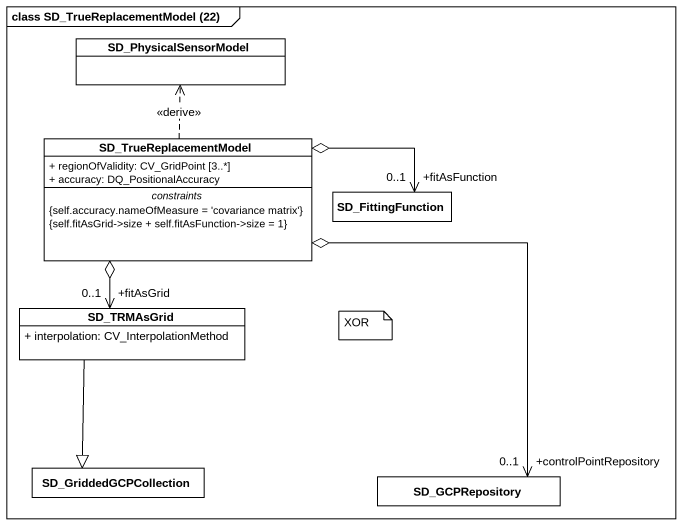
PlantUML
@startuml
mainframe class SD_TrueReplacementModel (22)
hide circle
hide empty members
skinparam classAttributeIconSize 0
class SD_PhysicalSensorModel
class SD_TrueReplacementModel {
  + regionOfValidity: CV_GridPoint [3..*]
  + accuracy: DQ_PositionalAccuracy
  -- constraints --
  {self.accuracy.nameOfMeasure = 'covariance matrix'}
  {self.fitAsGrid->size + self.fitAsFunction->size = 1}
}
class SD_FittingFunction
class SD_TRMAsGrid {
  + interpolation: CV_InterpolationMethod
}
class SD_GriddedGCPCollection
class SD_GCPRepository
SD_TrueReplacementModel .up.> SD_PhysicalSensorModel : <<derive>>
SD_FittingFunction "+fitAsFunction\n0..1" <-left-o SD_TrueReplacementModel
SD_TRMAsGrid "+fitAsGrid\n0..1" <-up-o SD_TrueReplacementModel
SD_TRMAsGrid --|> SD_GriddedGCPCollection
SD_GCPRepository "+controlPointRepository\n0..1" <-up-o SD_TrueReplacementModel
note as N1
  XOR
end note
@enduml
